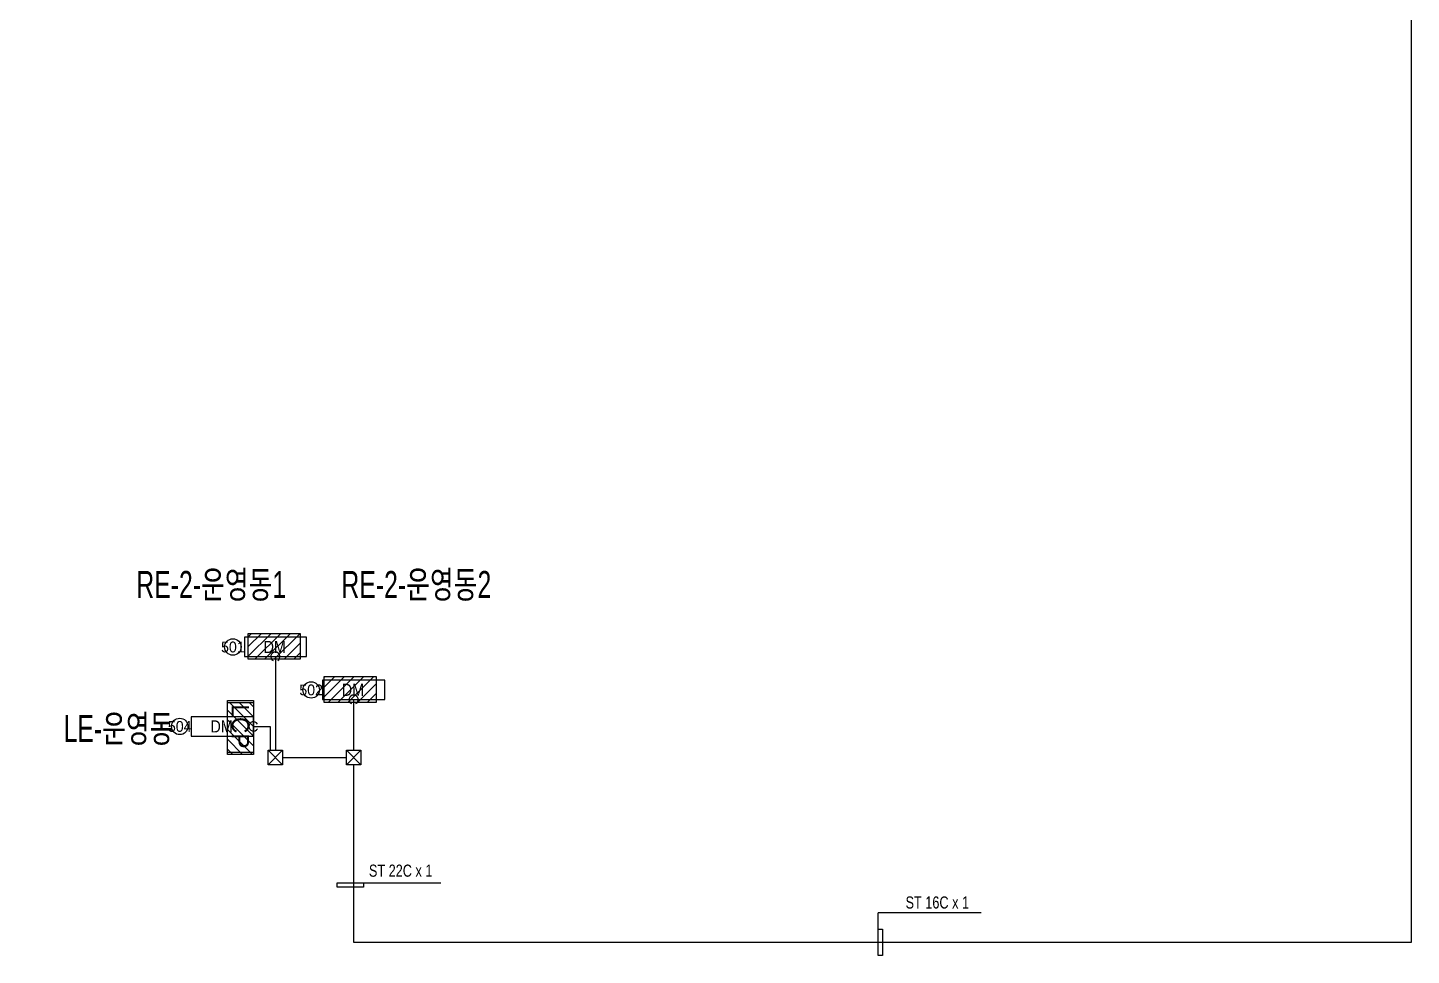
# Model space of a CAD drawing. Header units: millimetres. Extents: x 89450 to 753248, y -530175 to 1209785.
# Drawn here: x 141088 to 160253, y -78658 to -65800 of the extents above; entities that cross this region are included whole.
import ezdxf
from ezdxf.enums import TextEntityAlignment as Align

# ---------------------------------------------------------------- set-up
doc = ezdxf.new("R2010")
doc.units = ezdxf.units.MM
doc.header["$LTSCALE"] = 150
for name, color, linetype in [('------01 Distribution Panel', 3, 'Continuous'), ('------02 Etc Panel', 3, 'Continuous'), ('-----29 Indicator', 1, 'Continuous'), ('-----99 EPMS CONDUIT', 4, 'Continuous'), ('-----99 EPMS DEVICE', 3, 'Continuous')]:
    doc.layers.add(name, color=color, linetype=linetype)
doc.styles.add('ELEC', font='')
doc.styles.get('ELEC').set_extended_font_data('Dotum')

# ---------------------------------------------------------------- blocks, each defined once
blk = doc.blocks.new('A02')
h = blk.add_hatch()
h.set_pattern_fill('ANSI31', color=161, scale=25, style=0)
h.set_pattern_definition([(45, (-2000, -19200), (-56.1266, 56.1266), [])])
h.paths.add_polyline_path([(-300, 300), (-300, 0), (300, 0), (300, 300)])
at = {"color": 161}
blk.add_lwpolyline([(300, 0), (-300, 0), (-300, 300), (300, 300)], close=True, dxfattribs=at)
blk = doc.blocks.new('A07')
at = {"color": 8}
blk.add_lwpolyline([(-300, 0), (-300, 300), (300, 300), (300, 0)], close=True, dxfattribs=at)
at = {"color": 8, "style": 'ELEC'}
blk.add_text('LCP', height=200, rotation=360, dxfattribs=at).set_placement((0, 150), align=Align.MIDDLE)

msp = doc.modelspace()

# ---------------------------------------------------------------- linework, layer by layer
at = {"layer": '-----29 Indicator'}
for centre in [(143930, -74384), (145014, -74979)]:
    msp.add_circle(centre, 114, dxfattribs=at)
at = {"layer": '-----99 EPMS CONDUIT'}
for p, q in [((160253, -78476), (160253, -52456)), ((144519, -74518), (144519, -75816)), ((145603, -75114), (145603, -75816)), ((144214, -75485), (144447, -75485)), ((144447, -75485), (144447, -75816)), ((144619, -75816), (144419, -76016)), ((144419, -75816), (144619, -76016)), ((145703, -75816), (145503, -76016)), ((145503, -75816), (145703, -76016)), ((144619, -75916), (145503, -75916)), ((145603, -76016), (145603, -78476)), ((145375, -77655), (146811, -77655)), ((152868, -78658), (152868, -78068)), ((154296, -78068), (152868, -78068)), ((145603, -78476), (160253, -78476))]:
    msp.add_line(p, q, dxfattribs=at)
at = {"layer": '-----99 EPMS CONDUIT', "elevation": 0}
for points in [[(144419, -75816), (144619, -75816), (144619, -76016), (144419, -76016)], [(145503, -75816), (145703, -75816), (145703, -76016), (145503, -76016)], [(152868, -78658), (152868, -78295), (152928, -78295), (152928, -78658)]]:
    msp.add_lwpolyline(points, close=True, dxfattribs=at)
at = {"layer": '-----99 EPMS CONDUIT'}
msp.add_lwpolyline([(145375, -77655), (145738, -77655), (145738, -77715), (145375, -77715)], close=True, dxfattribs=at)
for centre, start, end in [((144519, -74518), 300, 240), ((145603, -75114), 300, 240), ((144214, -75485), 30, 330)]:
    msp.add_arc(centre, 63.8, start, end, dxfattribs=at)
at = {"layer": '-----99 EPMS DEVICE', "color": 2, "elevation": 0}
for points in [[(144949, -74249), (144089, -74249), (144089, -74518), (144949, -74518)], [(146033, -74844), (145173, -74844), (145173, -75114), (146033, -75114)]]:
    msp.add_lwpolyline(points, close=True, dxfattribs=at)

# ---------------------------------------------------------------- block references
at = {"layer": '------01 Distribution Panel', "xscale": 1.2, "yscale": 1.2, "zscale": 1.2}
for p in [(144504, -74555), (145554, -75155)]:
    msp.add_blockref('A02', p, dxfattribs=at)
at = {"layer": '------01 Distribution Panel', "xscale": 1.2, "yscale": 1.2, "zscale": 1.2, "rotation": 90}
msp.add_blockref('A02', (144214, -75515), dxfattribs=at)
at = {"layer": '------02 Etc Panel', "color": 8, "xscale": 1.2, "yscale": 1.2, "zscale": 1.2, "rotation": 270}
msp.add_blockref('A07', (143854, -75485), dxfattribs=at)

# ---------------------------------------------------------------- texts
at = {"layer": '-----29 Indicator', "style": 'ELEC'}
for s, p in [('501', (143930, -74384)), ('502', (145014, -74979))]:
    msp.add_text(s, height=150, dxfattribs=at).set_placement(p, align=Align.MIDDLE_CENTER)
at = {"layer": '-----99 EPMS CONDUIT', "style": 'ELEC', "width": 0.8}
for s, p in [('ST 22C x 1', (146254, -77484)), ('ST 16C x 1', (153687, -77925))]:
    msp.add_text(s, height=168, dxfattribs=at).set_placement(p, align=Align.MIDDLE_CENTER)
at = {"layer": '-----99 EPMS DEVICE', "color": 2, "style": 'ELEC', "width": 0.9}
for p in [(144510, -74383), (145593, -74978)]:
    msp.add_text('DM', height=168, dxfattribs=at).set_placement(p, align=Align.MIDDLE)

# ---------------------------------------------------------------- wipeouts: each hides what was drawn before it
at = {"color": 1}
for points in [[(142372, -73780), (144888, -73780), (144888, -73255), (142372, -73255)], [(145213, -73780), (147729, -73780), (147729, -73255), (145213, -73255)], [(141088, -75777), (143604, -75777), (143604, -75252), (141088, -75252)]]:
    msp.add_wipeout(points, dxfattribs=at).dxf.layer = '------01 Distribution Panel'

# ---------------------------------------------------------------- next in the draw order: linework, layer by layer
at = {"layer": '-----29 Indicator'}
msp.add_circle((143194, -75485), 114, dxfattribs=at)
at = {"layer": '-----99 EPMS DEVICE', "color": 2}
msp.add_lwpolyline([(144214, -75350), (143353, -75350), (143353, -75620), (144214, -75620)], close=True, dxfattribs=at)

# ---------------------------------------------------------------- next in the draw order: texts
at = {"layer": '------01 Distribution Panel', "style": 'ELEC', "width": 0.7}
for s, p in [('RE-2-운영동1', (143630, -73518)), ('RE-2-운영동2', (146471, -73518)), ('LE-운영동', (142346, -75515))]:
    msp.add_text(s, height=375, dxfattribs=at).set_placement(p, align=Align.MIDDLE_CENTER)
at = {"layer": '-----29 Indicator', "style": 'ELEC'}
msp.add_text('504', height=150, dxfattribs=at).set_placement((143194, -75485), align=Align.MIDDLE_CENTER)
at = {"layer": '-----99 EPMS DEVICE', "color": 2, "style": 'ELEC', "width": 0.9}
msp.add_text('DM', height=168, dxfattribs=at).set_placement((143774, -75485), align=Align.MIDDLE)

doc.saveas('drawing.dxf')
